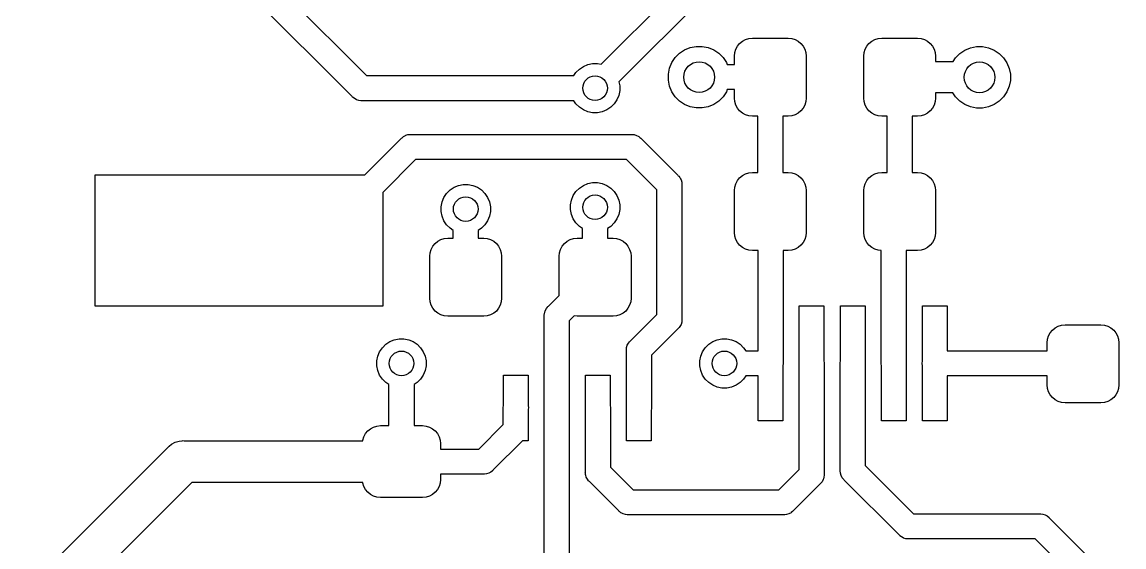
# Model space of a CAD drawing. Extents: x -66 to 211, y -177 to 13.
# Drawn here: x 16.44 to 29.85, y -66.47 to -60.08 of the extents above; entities that cross this region are included whole.
import ezdxf

# ---------------------------------------------------------------- set-up
doc = ezdxf.new("R2010")
doc.units = 0
doc.layers.add('BLACK', color=7, linetype='CONTINUOUS')

msp = doc.modelspace()

# ---------------------------------------------------------------- linework, layer by layer
at = {"layer": 'BLACK', "linetype": 'CONTINUOUS'}
for p, q in [((23.4891, -60.5904), (24.7129, -59.3665)), ((19.3814, -59.4783), (20.6319, -60.7289)), ((24.8891, -59.6214), (23.7046, -60.8059)), ((20.4558, -60.9837), (19.2052, -59.7332)), ((24.5718, -60.3861), (24.6442, -60.3716)), ((24.6442, -60.3716), (24.7181, -60.3716)), ((24.7181, -60.3716), (24.7906, -60.3861)), ((25.1264, -60.4067), (25.1466, -60.3689)), ((25.1466, -60.3689), (25.1738, -60.3357)), ((25.1738, -60.3357), (25.2069, -60.3085)), ((25.2069, -60.3085), (25.2448, -60.2883)), ((25.2448, -60.2883), (25.2858, -60.2758)), ((25.2858, -60.2758), (25.3285, -60.2716)), ((25.3285, -60.2716), (25.766, -60.2716)), ((25.766, -60.2716), (25.8086, -60.2758)), ((25.8086, -60.2758), (25.8497, -60.2883)), ((25.8497, -60.2883), (25.8875, -60.3085)), ((25.8875, -60.3085), (25.9206, -60.3357)), ((25.9206, -60.3357), (25.9479, -60.3689)), ((25.9479, -60.3689), (25.9681, -60.4067)), ((26.7014, -60.4067), (26.7216, -60.3689)), ((26.7216, -60.3689), (26.7488, -60.3357)), ((26.7488, -60.3357), (26.7819, -60.3085)), ((26.7819, -60.3085), (26.8198, -60.2883)), ((26.8198, -60.2883), (26.8608, -60.2758)), ((26.8608, -60.2758), (26.9035, -60.2716)), ((26.9035, -60.2716), (27.341, -60.2716)), ((27.341, -60.2716), (27.3836, -60.2758)), ((27.3836, -60.2758), (27.4247, -60.2883)), ((27.4247, -60.2883), (27.4625, -60.3085)), ((27.4625, -60.3085), (27.4956, -60.3357)), ((27.4956, -60.3357), (27.5229, -60.3689)), ((27.5229, -60.3689), (27.5431, -60.4067)), ((27.9856, -60.3886), (28.058, -60.3742)), ((28.058, -60.3742), (28.1319, -60.3742)), ((28.1319, -60.3742), (28.2043, -60.3886)), ((24.3489, -60.569), (24.3899, -60.5076)), ((24.3899, -60.5076), (24.4421, -60.4554)), ((24.4421, -60.4554), (24.5036, -60.4143)), ((24.5036, -60.4143), (24.5718, -60.3861)), ((24.7906, -60.3861), (24.8588, -60.4143)), ((24.8588, -60.4143), (24.9202, -60.4554)), ((24.9202, -60.4554), (24.9725, -60.5076)), ((24.9725, -60.5076), (25.0135, -60.569)), ((25.1097, -60.4904), (25.1139, -60.4477)), ((25.1097, -60.5942), (25.1097, -60.4904)), ((25.1139, -60.4477), (25.1264, -60.4067)), ((25.9681, -60.4067), (25.9805, -60.4477)), ((25.9805, -60.4477), (25.9847, -60.4904)), ((25.9847, -60.4904), (25.9847, -61.0029)), ((26.6847, -60.4904), (26.6889, -60.4477)), ((26.6847, -61.0029), (26.6847, -60.4904)), ((26.6889, -60.4477), (26.7014, -60.4067)), ((27.5431, -60.4067), (27.5555, -60.4477)), ((27.5555, -60.4477), (27.5597, -60.4904)), ((27.5597, -60.4904), (27.5597, -60.5561)), ((27.8037, -60.5101), (27.8559, -60.4579)), ((27.8559, -60.4579), (27.9173, -60.4169)), ((27.9173, -60.4169), (27.9856, -60.3886)), ((28.2043, -60.3886), (28.2726, -60.4169)), ((28.2726, -60.4169), (28.334, -60.4579)), ((28.334, -60.4579), (28.3862, -60.5101)), ((23.2225, -60.6482), (23.2716, -60.6154)), ((23.2716, -60.6154), (23.3262, -60.5928)), ((23.3262, -60.5928), (23.3842, -60.5813)), ((23.3842, -60.5813), (23.4433, -60.5813)), ((23.4433, -60.5813), (23.4891, -60.5904)), ((24.3062, -60.7097), (24.3206, -60.6373)), ((24.3206, -60.6373), (24.3489, -60.569)), ((25.0135, -60.569), (25.0239, -60.5942)), ((25.0239, -60.5942), (25.1097, -60.5942)), ((27.5597, -60.5561), (27.7729, -60.5561)), ((27.7729, -60.5561), (27.8037, -60.5101)), ((28.3862, -60.5101), (28.4273, -60.5716)), ((28.4273, -60.5716), (28.4555, -60.6398)), ((28.4555, -60.6398), (28.4699, -60.7122)), ((20.6319, -60.7289), (23.1547, -60.7289)), ((23.1547, -60.7289), (23.1807, -60.69)), ((23.1807, -60.69), (23.2225, -60.6482)), ((24.3062, -60.7836), (24.3062, -60.7097)), ((28.4699, -60.7122), (28.4699, -60.7861)), ((23.7137, -60.9108), (23.7022, -60.9688)), ((23.7046, -60.8059), (23.7137, -60.8517)), ((23.7137, -60.8517), (23.7137, -60.9108)), ((24.3206, -60.856), (24.3062, -60.7836)), ((24.3489, -60.9243), (24.3206, -60.856)), ((25.0239, -60.899), (25.0135, -60.9243)), ((25.1097, -60.899), (25.0239, -60.899)), ((25.1097, -61.0029), (25.1097, -60.899)), ((28.4555, -60.8586), (28.4273, -60.9268)), ((28.4699, -60.7861), (28.4555, -60.8586)), ((20.4605, -60.9895), (20.4558, -60.9837)), ((20.4663, -60.9943), (20.4605, -60.9895)), ((20.4837, -61.0086), (20.4663, -60.9943)), ((20.4663, -60.9943), (20.4663, -60.9943)), ((20.4918, -61.0129), (20.4837, -61.0086)), ((20.5102, -61.0227), (20.4918, -61.0129)), ((20.5389, -61.0315), (20.5102, -61.0227)), ((20.5613, -61.0337), (20.5389, -61.0315)), ((20.5688, -61.0344), (20.5613, -61.0337)), ((20.5613, -61.0337), (20.5613, -61.0337)), ((20.5763, -61.0337), (20.5688, -61.0344)), ((23.1547, -61.0337), (20.5763, -61.0337)), ((23.1807, -61.0725), (23.1547, -61.0337)), ((23.6796, -61.0234), (23.6467, -61.0725)), ((23.7022, -60.9688), (23.6796, -61.0234)), ((24.3899, -60.9857), (24.3489, -60.9243)), ((24.4421, -61.0379), (24.3899, -60.9857)), ((24.5036, -61.079), (24.4421, -61.0379)), ((24.9202, -61.0379), (24.8588, -61.079)), ((24.9725, -60.9857), (24.9202, -61.0379)), ((25.0135, -60.9243), (24.9725, -60.9857)), ((25.1139, -61.0456), (25.1097, -61.0029)), ((25.1264, -61.0866), (25.1139, -61.0456)), ((25.9805, -61.0456), (25.9681, -61.0866)), ((25.9847, -61.0029), (25.9805, -61.0456)), ((26.6889, -61.0456), (26.6847, -61.0029)), ((26.7014, -61.0866), (26.6889, -61.0456)), ((27.5555, -61.0456), (27.5431, -61.0866)), ((27.5597, -61.0029), (27.5555, -61.0456)), ((27.7695, -60.9371), (27.5597, -60.9371)), ((27.5597, -60.9371), (27.5597, -61.0029)), ((27.8037, -60.9882), (27.7695, -60.9371)), ((27.8559, -61.0405), (27.8037, -60.9882)), ((27.9173, -61.0815), (27.8559, -61.0405)), ((28.334, -61.0405), (28.2726, -61.0815)), ((28.3862, -60.9882), (28.334, -61.0405)), ((28.4273, -60.9268), (28.3862, -60.9882)), ((23.2225, -61.1143), (23.1807, -61.0725)), ((23.2716, -61.1471), (23.2225, -61.1143)), ((23.3262, -61.1697), (23.2716, -61.1471)), ((23.3842, -61.1813), (23.3262, -61.1697)), ((23.5012, -61.1697), (23.4433, -61.1813)), ((23.5558, -61.1471), (23.5012, -61.1697)), ((23.605, -61.1143), (23.5558, -61.1471)), ((23.6467, -61.0725), (23.605, -61.1143)), ((24.5718, -61.1072), (24.5036, -61.079)), ((24.6442, -61.1216), (24.5718, -61.1072)), ((24.7181, -61.1216), (24.6442, -61.1216)), ((24.7906, -61.1072), (24.7181, -61.1216)), ((24.8588, -61.079), (24.7906, -61.1072)), ((25.1466, -61.1244), (25.1264, -61.0866)), ((25.1738, -61.1576), (25.1466, -61.1244)), ((25.2069, -61.1848), (25.1738, -61.1576)), ((25.9206, -61.1576), (25.8875, -61.1848)), ((25.9479, -61.1244), (25.9206, -61.1576)), ((25.9681, -61.0866), (25.9479, -61.1244)), ((26.7216, -61.1244), (26.7014, -61.0866)), ((26.7488, -61.1576), (26.7216, -61.1244)), ((26.7819, -61.1848), (26.7488, -61.1576)), ((27.4956, -61.1576), (27.4625, -61.1848)), ((27.5229, -61.1244), (27.4956, -61.1576)), ((27.5431, -61.0866), (27.5229, -61.1244)), ((27.9856, -61.1098), (27.9173, -61.0815)), ((28.058, -61.1242), (27.9856, -61.1098)), ((28.1319, -61.1242), (28.058, -61.1242)), ((28.2043, -61.1098), (28.1319, -61.1242)), ((28.2726, -61.0815), (28.2043, -61.1098)), ((23.4433, -61.1813), (23.3842, -61.1813)), ((25.2448, -61.205), (25.2069, -61.1848)), ((25.2858, -61.2174), (25.2448, -61.205)), ((25.3285, -61.2216), (25.2858, -61.2174)), ((25.3948, -61.2216), (25.3285, -61.2216)), ((25.3948, -61.9099), (25.3948, -61.2216)), ((25.766, -61.2216), (25.6996, -61.2216)), ((25.6996, -61.2216), (25.6996, -61.9099)), ((25.8086, -61.2174), (25.766, -61.2216)), ((25.8497, -61.205), (25.8086, -61.2174)), ((25.8875, -61.1848), (25.8497, -61.205)), ((26.8198, -61.205), (26.7819, -61.1848)), ((26.8608, -61.2174), (26.8198, -61.205)), ((26.9035, -61.2216), (26.8608, -61.2174)), ((26.9698, -61.2216), (26.9035, -61.2216)), ((26.9698, -61.9099), (26.9698, -61.2216)), ((27.341, -61.2216), (27.2746, -61.2216)), ((27.2746, -61.2216), (27.2746, -61.9099)), ((27.3836, -61.2174), (27.341, -61.2216)), ((27.4247, -61.205), (27.3836, -61.2174)), ((27.4625, -61.1848), (27.4247, -61.205)), ((21.1091, -61.4555), (21.1359, -61.4473)), ((21.1359, -61.4473), (21.1583, -61.4451)), ((21.1583, -61.4451), (21.1658, -61.4444)), ((21.1583, -61.4451), (21.1583, -61.4451)), ((21.1658, -61.4444), (21.1733, -61.4451)), ((21.1733, -61.4451), (23.8533, -61.4451)), ((23.8533, -61.4451), (23.8608, -61.4444)), ((23.8608, -61.4444), (23.8682, -61.4451)), ((23.8682, -61.4451), (23.8682, -61.4451)), ((23.8682, -61.4451), (23.8906, -61.4473)), ((23.8906, -61.4473), (23.9194, -61.4561)), ((20.6098, -61.938), (21.0528, -61.4951)), ((21.0528, -61.4951), (21.0575, -61.4893)), ((21.0575, -61.4893), (21.0633, -61.4845)), ((21.0633, -61.4845), (21.0807, -61.4702)), ((21.0633, -61.4845), (21.0633, -61.4845)), ((21.0807, -61.4702), (21.1072, -61.4561)), ((21.1072, -61.4561), (21.1091, -61.4555)), ((23.9194, -61.4561), (23.9366, -61.4653)), ((23.9366, -61.4653), (23.9458, -61.4702)), ((23.9458, -61.4702), (23.9602, -61.482)), ((23.9602, -61.482), (23.969, -61.4893)), ((23.969, -61.4893), (23.9738, -61.4951)), ((23.9738, -61.4951), (24.4213, -61.9426)), ((21.2289, -61.7499), (20.8279, -62.151)), ((23.7976, -61.7499), (21.2289, -61.7499)), ((24.1664, -62.1187), (23.7976, -61.7499)), ((17.3279, -63.538), (17.3279, -61.938)), ((17.3279, -61.938), (20.6098, -61.938)), ((24.4213, -61.9426), (24.4271, -61.9473)), ((24.4271, -61.9473), (24.4319, -61.9531)), ((24.4319, -61.9531), (24.4319, -61.9531)), ((24.4319, -61.9531), (24.4462, -61.9705)), ((24.4462, -61.9705), (24.4553, -61.9876)), ((25.1466, -62.0072), (25.1738, -61.974)), ((25.1738, -61.974), (25.2069, -61.9468)), ((25.2069, -61.9468), (25.2448, -61.9266)), ((25.2448, -61.9266), (25.2858, -61.9141)), ((25.2858, -61.9141), (25.3285, -61.9099)), ((25.3285, -61.9099), (25.3948, -61.9099)), ((25.6996, -61.9099), (25.766, -61.9099)), ((25.766, -61.9099), (25.8086, -61.9141)), ((25.8086, -61.9141), (25.8497, -61.9266)), ((25.8497, -61.9266), (25.8875, -61.9468)), ((25.8875, -61.9468), (25.9206, -61.974)), ((25.9206, -61.974), (25.9479, -62.0072)), ((26.7216, -62.0072), (26.7488, -61.974)), ((26.7488, -61.974), (26.7819, -61.9468)), ((26.7819, -61.9468), (26.8198, -61.9266)), ((26.8198, -61.9266), (26.8608, -61.9141)), ((26.8608, -61.9141), (26.9035, -61.9099)), ((26.9035, -61.9099), (26.9698, -61.9099)), ((27.2746, -61.9099), (27.341, -61.9099)), ((27.341, -61.9099), (27.3836, -61.9141)), ((27.3836, -61.9141), (27.4247, -61.9266)), ((27.4247, -61.9266), (27.4625, -61.9468)), ((27.4625, -61.9468), (27.4956, -61.974)), ((27.4956, -61.974), (27.5229, -62.0072)), ((21.6477, -62.1214), (21.6968, -62.0886)), ((21.6968, -62.0886), (21.7514, -62.066)), ((21.7514, -62.066), (21.8094, -62.0545)), ((21.8094, -62.0545), (21.8685, -62.0545)), ((21.8685, -62.0545), (21.9264, -62.066)), ((21.9264, -62.066), (21.981, -62.0886)), ((21.981, -62.0886), (22.0302, -62.1214)), ((23.1807, -62.1404), (23.2225, -62.0986)), ((23.2225, -62.0986), (23.2716, -62.0657)), ((23.2716, -62.0657), (23.3262, -62.0431)), ((23.3262, -62.0431), (23.3842, -62.0316)), ((23.3842, -62.0316), (23.4433, -62.0316)), ((23.4433, -62.0316), (23.5012, -62.0431)), ((23.5012, -62.0431), (23.5558, -62.0657)), ((23.5558, -62.0657), (23.605, -62.0986)), ((23.605, -62.0986), (23.6467, -62.1404)), ((24.1664, -63.6381), (24.1664, -62.1187)), ((24.4553, -61.9876), (24.4603, -61.997)), ((24.4603, -61.997), (24.469, -62.0257)), ((24.469, -62.0257), (24.4712, -62.0481)), ((24.4712, -62.0481), (24.4712, -62.0481)), ((24.4712, -62.0481), (24.472, -62.0556)), ((24.472, -62.0556), (24.4712, -62.0631)), ((24.4712, -62.0631), (24.4712, -63.6937)), ((25.1097, -62.1287), (25.1139, -62.086)), ((25.1139, -62.086), (25.1264, -62.045)), ((25.1264, -62.045), (25.1466, -62.0072)), ((25.9479, -62.0072), (25.9681, -62.045)), ((25.9681, -62.045), (25.9805, -62.086)), ((25.9805, -62.086), (25.9847, -62.1287)), ((26.6847, -62.1287), (26.6889, -62.086)), ((26.6889, -62.086), (26.7014, -62.045)), ((26.7014, -62.045), (26.7216, -62.0072)), ((27.5229, -62.0072), (27.5431, -62.045)), ((27.5431, -62.045), (27.5555, -62.086)), ((27.5555, -62.086), (27.5597, -62.1287)), ((20.8279, -62.151), (20.8279, -63.538)), ((21.5504, -62.267), (21.5731, -62.2124)), ((21.5731, -62.2124), (21.6059, -62.1632)), ((21.6059, -62.1632), (21.6477, -62.1214)), ((22.0302, -62.1214), (22.0719, -62.1632)), ((22.0719, -62.1632), (22.1048, -62.2124)), ((22.1048, -62.2124), (22.1274, -62.267)), ((23.1137, -62.3021), (23.1252, -62.2441)), ((23.1252, -62.2441), (23.1479, -62.1895)), ((23.1479, -62.1895), (23.1807, -62.1404)), ((23.6467, -62.1404), (23.6796, -62.1895)), ((23.6796, -62.1895), (23.7022, -62.2441)), ((23.7022, -62.2441), (23.7137, -62.3021)), ((25.1097, -62.6412), (25.1097, -62.1287)), ((25.9847, -62.1287), (25.9847, -62.6412)), ((26.6847, -62.6412), (26.6847, -62.1287)), ((27.5597, -62.1287), (27.5597, -62.6412)), ((21.5389, -62.3249), (21.5504, -62.267)), ((21.5389, -62.384), (21.5389, -62.3249)), ((21.5504, -62.442), (21.5389, -62.384)), ((22.1274, -62.267), (22.1389, -62.3249)), ((22.1389, -62.384), (22.1274, -62.442)), ((22.1389, -62.3249), (22.1389, -62.384)), ((23.1137, -62.3611), (23.1137, -62.3021)), ((23.1252, -62.4191), (23.1137, -62.3611)), ((23.7137, -62.3611), (23.7022, -62.4191)), ((23.7137, -62.3021), (23.7137, -62.3611)), ((21.5731, -62.4966), (21.5504, -62.442)), ((21.6059, -62.5457), (21.5731, -62.4966)), ((22.1048, -62.4966), (22.0719, -62.5457)), ((22.1274, -62.442), (22.1048, -62.4966)), ((23.1479, -62.4737), (23.1252, -62.4191)), ((23.1807, -62.5228), (23.1479, -62.4737)), ((23.6796, -62.4737), (23.6467, -62.5228)), ((23.7022, -62.4191), (23.6796, -62.4737)), ((21.6477, -62.5875), (21.6059, -62.5457)), ((21.6864, -62.6134), (21.6477, -62.5875)), ((21.6864, -62.71), (21.6864, -62.6134)), ((22.0302, -62.5875), (21.9912, -62.6135)), ((21.9912, -62.6135), (21.9912, -62.71)), ((22.0719, -62.5457), (22.0302, -62.5875)), ((23.2225, -62.5646), (23.1807, -62.5228)), ((23.2614, -62.5906), (23.2225, -62.5646)), ((23.2614, -62.71), (23.2614, -62.5906)), ((23.605, -62.5646), (23.5662, -62.5905)), ((23.5662, -62.5905), (23.5662, -62.71)), ((23.6467, -62.5228), (23.605, -62.5646)), ((25.1139, -62.6839), (25.1097, -62.6412)), ((25.9847, -62.6412), (25.9805, -62.6839)), ((26.6889, -62.6839), (26.6847, -62.6412)), ((27.5597, -62.6412), (27.5555, -62.6839)), ((21.4382, -62.8073), (21.4654, -62.7741)), ((21.4654, -62.7741), (21.4985, -62.7469)), ((21.4985, -62.7469), (21.5364, -62.7267)), ((21.5364, -62.7267), (21.5774, -62.7142)), ((21.5774, -62.7142), (21.6201, -62.71)), ((21.6201, -62.71), (21.6864, -62.71)), ((21.9912, -62.71), (22.0576, -62.71)), ((22.0576, -62.71), (22.1002, -62.7142)), ((22.1002, -62.7142), (22.1413, -62.7267)), ((22.1413, -62.7267), (22.1791, -62.7469)), ((22.1791, -62.7469), (22.2122, -62.7741)), ((22.2122, -62.7741), (22.2395, -62.8073)), ((23.0132, -62.8073), (23.0404, -62.7741)), ((23.0404, -62.7741), (23.0735, -62.7469)), ((23.0735, -62.7469), (23.1114, -62.7267)), ((23.1114, -62.7267), (23.1524, -62.7142)), ((23.1524, -62.7142), (23.1951, -62.71)), ((23.1951, -62.71), (23.2614, -62.71)), ((23.5662, -62.71), (23.6326, -62.71)), ((23.6326, -62.71), (23.6752, -62.7142)), ((23.6752, -62.7142), (23.7163, -62.7267)), ((23.7163, -62.7267), (23.7541, -62.7469)), ((23.7541, -62.7469), (23.7873, -62.7741)), ((23.7873, -62.7741), (23.8145, -62.8073)), ((25.1264, -62.7249), (25.1139, -62.6839)), ((25.1466, -62.7627), (25.1264, -62.7249)), ((25.1738, -62.7959), (25.1466, -62.7627)), ((25.9479, -62.7627), (25.9206, -62.7959)), ((25.9681, -62.7249), (25.9479, -62.7627)), ((25.9805, -62.6839), (25.9681, -62.7249)), ((26.7014, -62.7249), (26.6889, -62.6839)), ((26.7216, -62.7627), (26.7014, -62.7249)), ((26.7488, -62.7959), (26.7216, -62.7627)), ((27.5229, -62.7627), (27.4956, -62.7959)), ((27.5431, -62.7249), (27.5229, -62.7627)), ((27.5555, -62.6839), (27.5431, -62.7249)), ((21.4013, -62.9288), (21.4055, -62.8861)), ((21.4055, -62.8861), (21.418, -62.8451)), ((21.418, -62.8451), (21.4382, -62.8073)), ((22.2395, -62.8073), (22.2597, -62.8451)), ((22.2597, -62.8451), (22.2721, -62.8861)), ((22.2721, -62.8861), (22.2763, -62.9288)), ((22.9763, -62.9288), (22.9805, -62.8861)), ((22.9805, -62.8861), (22.993, -62.8451)), ((22.993, -62.8451), (23.0132, -62.8073)), ((23.8145, -62.8073), (23.8347, -62.8451)), ((23.8347, -62.8451), (23.8471, -62.8861)), ((23.8471, -62.8861), (23.8513, -62.9288)), ((25.2069, -62.8231), (25.1738, -62.7959)), ((25.2448, -62.8433), (25.2069, -62.8231)), ((25.2858, -62.8557), (25.2448, -62.8433)), ((25.3285, -62.8599), (25.2858, -62.8557)), ((25.3982, -62.8599), (25.3285, -62.8599)), ((25.3982, -64.0813), (25.3982, -62.8599)), ((25.766, -62.8599), (25.703, -62.8599)), ((25.703, -62.8599), (25.703, -64.2262)), ((25.8086, -62.8557), (25.766, -62.8599)), ((25.8497, -62.8433), (25.8086, -62.8557)), ((25.8875, -62.8231), (25.8497, -62.8433)), ((25.9206, -62.7959), (25.8875, -62.8231)), ((26.7819, -62.8231), (26.7488, -62.7959)), ((26.8198, -62.8433), (26.7819, -62.8231)), ((26.8608, -62.8557), (26.8198, -62.8433)), ((26.8982, -62.8594), (26.8608, -62.8557)), ((26.8982, -64.2412), (26.8982, -62.8594)), ((27.341, -62.8599), (27.203, -62.8599)), ((27.203, -62.8599), (27.203, -64.2412)), ((27.3836, -62.8557), (27.341, -62.8599)), ((27.4247, -62.8433), (27.3836, -62.8557)), ((27.4625, -62.8231), (27.4247, -62.8433)), ((27.4956, -62.7959), (27.4625, -62.8231)), ((21.4013, -63.4413), (21.4013, -62.9288)), ((22.2763, -62.9288), (22.2763, -63.4413)), ((22.9763, -63.407), (22.9763, -62.9288)), ((23.8513, -62.9288), (23.8513, -63.4413)), ((21.4055, -63.484), (21.4013, -63.4413)), ((22.2763, -63.4413), (22.2721, -63.484)), ((22.8453, -63.538), (22.9763, -63.407)), ((23.8513, -63.4413), (23.8471, -63.484)), ((20.8279, -63.538), (17.3279, -63.538)), ((21.418, -63.525), (21.4055, -63.484)), ((21.4382, -63.5628), (21.418, -63.525)), ((21.4654, -63.596), (21.4382, -63.5628)), ((22.2395, -63.5628), (22.2122, -63.596)), ((22.2597, -63.525), (22.2395, -63.5628)), ((22.2721, -63.484), (22.2597, -63.525)), ((22.8003, -63.6124), (22.8063, -63.5924)), ((22.8063, -63.5924), (22.8205, -63.566)), ((22.8205, -63.566), (22.8348, -63.5486)), ((22.8348, -63.5486), (22.8395, -63.5428)), ((22.8348, -63.5486), (22.8348, -63.5486)), ((22.8395, -63.5428), (22.8453, -63.538)), ((23.8145, -63.5628), (23.7873, -63.596)), ((23.8347, -63.525), (23.8145, -63.5628)), ((23.8471, -63.484), (23.8347, -63.525)), ((25.9006, -64.2032), (25.9006, -63.5337)), ((25.9006, -63.5337), (26.2006, -63.5337)), ((26.2006, -63.5337), (26.2006, -64.2032)), ((26.4006, -64.2032), (26.4006, -63.5337)), ((26.4006, -63.5337), (26.7006, -63.5337)), ((26.7006, -63.5337), (26.7006, -64.2032)), ((27.4006, -64.2032), (27.4006, -63.5337)), ((27.4006, -63.5337), (27.7006, -63.5337)), ((27.7006, -63.5337), (27.7006, -64.0813)), ((21.4985, -63.6232), (21.4654, -63.596)), ((21.5364, -63.6434), (21.4985, -63.6232)), ((21.5774, -63.6558), (21.5364, -63.6434)), ((21.6201, -63.66), (21.5774, -63.6558)), ((22.0576, -63.66), (21.6201, -63.66)), ((22.1002, -63.6558), (22.0576, -63.66)), ((22.1413, -63.6434), (22.1002, -63.6558)), ((22.1791, -63.6232), (22.1413, -63.6434)), ((22.2122, -63.596), (22.1791, -63.6232)), ((22.7947, -63.651), (22.7976, -63.6212)), ((22.7954, -63.6585), (22.7947, -63.651)), ((22.7954, -64.7695), (22.7954, -63.6585)), ((22.7976, -63.6212), (22.7978, -63.6207)), ((22.7978, -63.6207), (22.8003, -63.6124)), ((23.158, -63.6564), (23.1002, -63.7142)), ((23.1002, -63.7142), (23.1002, -66.5716)), ((23.1951, -63.66), (23.158, -63.6564)), ((23.6326, -63.66), (23.1951, -63.66)), ((23.6752, -63.6558), (23.6326, -63.66)), ((23.7163, -63.6434), (23.6752, -63.6558)), ((23.7541, -63.6232), (23.7163, -63.6434)), ((23.7873, -63.596), (23.7541, -63.6232)), ((23.8453, -63.9592), (24.1664, -63.6381)), ((24.4712, -63.7087), (24.469, -63.7311)), ((24.4712, -63.6937), (24.472, -63.7012)), ((24.472, -63.7012), (24.4712, -63.7087)), ((24.4712, -63.7087), (24.4712, -63.7087)), ((24.4213, -63.8143), (24.1002, -64.1353)), ((24.4271, -63.8095), (24.4213, -63.8143)), ((24.4358, -63.7989), (24.4271, -63.8095)), ((24.4462, -63.7863), (24.4358, -63.7989)), ((24.4603, -63.7598), (24.4462, -63.7863)), ((24.469, -63.7311), (24.4603, -63.7598)), ((24.4603, -63.7598), (24.4603, -63.7598)), ((28.9338, -63.8992), (28.954, -63.8614)), ((28.954, -63.8614), (28.9812, -63.8282)), ((28.9812, -63.8282), (29.0144, -63.801)), ((29.0144, -63.801), (29.0522, -63.7808)), ((29.0522, -63.7808), (29.0933, -63.7683)), ((29.0933, -63.7683), (29.1359, -63.7641)), ((29.1359, -63.7641), (29.5734, -63.7641)), ((29.5734, -63.7641), (29.6161, -63.7683)), ((29.6161, -63.7683), (29.6571, -63.7808)), ((29.6571, -63.7808), (29.695, -63.801)), ((29.695, -63.801), (29.7281, -63.8282)), ((29.7281, -63.8282), (29.7553, -63.8614)), ((29.7553, -63.8614), (29.7755, -63.8992)), ((20.8654, -64.001), (20.9145, -63.9682)), ((20.9145, -63.9682), (20.9691, -63.9456)), ((20.9691, -63.9456), (21.0271, -63.9341)), ((21.0271, -63.9341), (21.0861, -63.9341)), ((21.0861, -63.9341), (21.1441, -63.9456)), ((21.1441, -63.9456), (21.1987, -63.9682)), ((21.1987, -63.9682), (21.2478, -64.001)), ((23.8063, -64.0136), (23.8204, -63.9873)), ((23.8204, -63.9873), (23.8205, -63.9871)), ((23.8205, -63.9871), (23.8348, -63.9697)), ((23.8348, -63.9697), (23.8395, -63.9639)), ((23.8348, -63.9697), (23.8348, -63.9697)), ((23.8395, -63.9639), (23.8453, -63.9592)), ((24.7973, -64.001), (24.8464, -63.9682)), ((24.8464, -63.9682), (24.901, -63.9456)), ((24.901, -63.9456), (24.959, -63.9341)), ((24.959, -63.9341), (25.0181, -63.9341)), ((25.0181, -63.9341), (25.076, -63.9456)), ((25.076, -63.9456), (25.1306, -63.9682)), ((25.1306, -63.9682), (25.1798, -64.001)), ((28.9172, -63.9829), (28.9214, -63.9402)), ((28.9172, -64.0813), (28.9172, -63.9829)), ((28.9214, -63.9402), (28.9338, -63.8992)), ((29.7755, -63.8992), (29.788, -63.9402)), ((29.788, -63.9402), (29.7922, -63.9829)), ((29.7922, -63.9829), (29.7922, -64.4954)), ((20.7681, -64.1466), (20.7907, -64.092)), ((20.7907, -64.092), (20.8236, -64.0428)), ((20.8236, -64.0428), (20.8654, -64.001)), ((21.2478, -64.001), (21.2896, -64.0428)), ((21.2896, -64.0428), (21.3225, -64.092)), ((21.3225, -64.092), (21.3451, -64.1466)), ((23.7947, -64.0722), (23.7954, -64.0647)), ((23.7954, -64.0797), (23.7947, -64.0722)), ((23.7954, -64.0647), (23.7976, -64.0423)), ((23.7954, -64.0647), (23.7954, -64.0647)), ((23.7954, -64.7845), (23.7954, -64.0797)), ((23.7976, -64.0423), (23.8063, -64.0136)), ((24.7, -64.1466), (24.7227, -64.092)), ((24.7227, -64.092), (24.7555, -64.0428)), ((24.7555, -64.0428), (24.7973, -64.001)), ((25.1798, -64.001), (25.2215, -64.0428)), ((25.2215, -64.0428), (25.2473, -64.0813)), ((25.2473, -64.0813), (25.3982, -64.0813)), ((27.7006, -64.0813), (28.9172, -64.0813)), ((20.7566, -64.2045), (20.7681, -64.1466)), ((20.7566, -64.2636), (20.7566, -64.2045)), ((20.7681, -64.3216), (20.7566, -64.2636)), ((21.3451, -64.1466), (21.3566, -64.2045)), ((21.3566, -64.2636), (21.3451, -64.3216)), ((21.3566, -64.2045), (21.3566, -64.2636)), ((24.1002, -64.1353), (24.1002, -64.7845)), ((24.6885, -64.2045), (24.7, -64.1466)), ((24.6885, -64.2636), (24.6885, -64.2045)), ((24.7, -64.3216), (24.6885, -64.2636)), ((25.7008, -64.2636), (25.7006, -64.2642)), ((25.7006, -64.2642), (25.7006, -64.9337)), ((25.7038, -64.2337), (25.7008, -64.2636)), ((25.703, -64.2262), (25.7038, -64.2337)), ((25.8982, -64.2262), (25.9004, -64.2038)), ((25.8982, -65.5269), (25.8982, -64.2262)), ((25.9004, -64.2038), (25.9006, -64.2032)), ((26.2006, -64.2032), (26.2008, -64.2038)), ((26.2008, -64.2038), (26.203, -64.2262)), ((26.203, -64.2262), (26.203, -65.5826)), ((26.3982, -64.2262), (26.4004, -64.2038)), ((26.3982, -65.5347), (26.3982, -64.2262)), ((26.4004, -64.2038), (26.4006, -64.2032)), ((26.7006, -64.2032), (26.7008, -64.2038)), ((26.7008, -64.2038), (26.703, -64.2262)), ((26.703, -64.2262), (26.703, -65.479)), ((26.9004, -64.2636), (26.8982, -64.2412)), ((26.9006, -64.2642), (26.9004, -64.2636)), ((26.9006, -64.9337), (26.9006, -64.2642)), ((27.2008, -64.2636), (27.2006, -64.2642)), ((27.2006, -64.2642), (27.2006, -64.9337)), ((27.203, -64.2412), (27.2008, -64.2636)), ((27.3975, -64.2337), (27.4004, -64.2038)), ((27.4004, -64.2636), (27.3975, -64.2337)), ((27.4004, -64.2038), (27.4006, -64.2032)), ((27.4006, -64.2642), (27.4004, -64.2636)), ((27.4006, -64.9337), (27.4006, -64.2642)), ((20.7907, -64.3762), (20.7681, -64.3216)), ((20.8236, -64.4253), (20.7907, -64.3762)), ((21.3225, -64.3762), (21.2896, -64.4253)), ((21.3451, -64.3216), (21.3225, -64.3762)), ((22.2978, -64.7465), (22.2978, -64.377)), ((22.2978, -64.377), (22.5978, -64.377)), ((22.5978, -64.377), (22.5978, -64.7435)), ((23.2978, -64.7465), (23.2978, -64.377)), ((23.2978, -64.377), (23.5978, -64.377)), ((23.5978, -64.377), (23.5978, -64.7465)), ((24.7227, -64.3762), (24.7, -64.3216)), ((24.7555, -64.4253), (24.7227, -64.3762)), ((25.2477, -64.3861), (25.2215, -64.4253)), ((25.4006, -64.3861), (25.2477, -64.3861)), ((25.4006, -64.9337), (25.4006, -64.3861)), ((28.9172, -64.3861), (27.7006, -64.3861)), ((27.7006, -64.3861), (27.7006, -64.9337)), ((28.9172, -64.4954), (28.9172, -64.3861)), ((20.8654, -64.4671), (20.8236, -64.4253)), ((20.9042, -64.493), (20.8654, -64.4671)), ((20.9042, -64.9928), (20.9042, -64.493)), ((21.2478, -64.4671), (21.209, -64.493)), ((21.209, -64.493), (21.209, -64.9928)), ((21.2896, -64.4253), (21.2478, -64.4671)), ((24.7973, -64.4671), (24.7555, -64.4253)), ((24.8464, -64.4999), (24.7973, -64.4671)), ((24.901, -64.5225), (24.8464, -64.4999)), ((24.959, -64.5341), (24.901, -64.5225)), ((25.0181, -64.5341), (24.959, -64.5341)), ((25.076, -64.5225), (25.0181, -64.5341)), ((25.1306, -64.4999), (25.076, -64.5225)), ((25.1798, -64.4671), (25.1306, -64.4999)), ((25.2215, -64.4253), (25.1798, -64.4671)), ((28.9214, -64.5381), (28.9172, -64.4954)), ((29.7922, -64.4954), (29.788, -64.5381)), ((28.9338, -64.5791), (28.9214, -64.5381)), ((28.954, -64.6169), (28.9338, -64.5791)), ((28.9812, -64.6501), (28.954, -64.6169)), ((29.0144, -64.6773), (28.9812, -64.6501)), ((29.7281, -64.6501), (29.695, -64.6773)), ((29.7553, -64.6169), (29.7281, -64.6501)), ((29.7755, -64.5791), (29.7553, -64.6169)), ((29.788, -64.5381), (29.7755, -64.5791)), ((22.2947, -64.777), (22.2954, -64.7695)), ((22.2954, -64.7845), (22.2947, -64.777)), ((22.2954, -64.7695), (22.2976, -64.7471)), ((22.2954, -64.7695), (22.2954, -64.7695)), ((22.2954, -64.9794), (22.2954, -64.7845)), ((22.2976, -64.7471), (22.2978, -64.7465)), ((22.5978, -64.7435), (22.5987, -64.7464)), ((22.5987, -64.7464), (22.6017, -64.7763)), ((22.6017, -64.7763), (22.6002, -64.7909)), ((22.6002, -64.7909), (22.6002, -65.035)), ((22.7954, -66.6273), (22.7954, -64.7695)), ((22.7954, -64.7695), (22.7954, -64.7695)), ((23.2954, -64.7695), (23.2976, -64.7471)), ((23.2954, -65.5535), (23.2954, -64.7695)), ((23.2976, -64.7471), (23.2978, -64.7465)), ((23.5978, -64.7465), (23.598, -64.7471)), ((23.598, -64.7471), (23.6002, -64.7695)), ((23.6002, -64.7695), (23.6002, -65.4979)), ((23.7976, -64.8069), (23.7954, -64.7845)), ((24.1002, -64.7845), (24.098, -64.8069)), ((29.0522, -64.6975), (29.0144, -64.6773)), ((29.0933, -64.7099), (29.0522, -64.6975)), ((29.1359, -64.7141), (29.0933, -64.7099)), ((29.5734, -64.7141), (29.1359, -64.7141)), ((29.6161, -64.7099), (29.5734, -64.7141)), ((29.6571, -64.6975), (29.6161, -64.7099)), ((29.695, -64.6773), (29.6571, -64.6975)), ((23.7978, -64.8075), (23.7976, -64.8069)), ((23.7978, -65.177), (23.7978, -64.8075)), ((24.098, -64.8069), (24.0978, -64.8075)), ((24.0978, -64.8075), (24.0978, -65.177)), ((25.7006, -64.9337), (25.4006, -64.9337)), ((27.2006, -64.9337), (26.9006, -64.9337)), ((27.7006, -64.9337), (27.4006, -64.9337)), ((20.6185, -65.09), (20.6457, -65.0569)), ((20.6457, -65.0569), (20.6788, -65.0297)), ((20.6788, -65.0297), (20.7166, -65.0095)), ((20.7166, -65.0095), (20.7577, -64.997)), ((20.7577, -64.997), (20.8003, -64.9928)), ((20.8003, -64.9928), (20.9042, -64.9928)), ((21.209, -64.9928), (21.3128, -64.9928)), ((21.3128, -64.9928), (21.3555, -64.997)), ((21.3555, -64.997), (21.3966, -65.0095)), ((21.3966, -65.0095), (21.4344, -65.0297)), ((21.4344, -65.0297), (21.4675, -65.0569)), ((21.4675, -65.0569), (21.4947, -65.09)), ((21.9969, -65.2779), (22.2954, -64.9794)), ((22.6002, -65.05), (22.598, -65.0724)), ((22.6002, -65.035), (22.601, -65.0425)), ((22.601, -65.0425), (22.6002, -65.05)), ((22.6002, -65.05), (22.6002, -65.05)), ((18.2581, -65.2181), (18.3022, -65.1945)), ((18.3022, -65.1945), (18.3501, -65.18)), ((18.3501, -65.18), (18.3874, -65.1763)), ((18.3874, -65.1763), (18.3999, -65.1751)), ((18.3874, -65.1763), (18.3874, -65.1763)), ((18.3999, -65.1751), (18.4123, -65.1763)), ((18.4123, -65.1763), (20.5851, -65.1763)), ((20.5851, -65.1763), (20.5858, -65.1689)), ((20.5858, -65.1689), (20.5983, -65.1278)), ((20.5983, -65.1278), (20.6185, -65.09)), ((21.4947, -65.09), (21.5149, -65.1278)), ((21.5149, -65.1278), (21.5274, -65.1689)), ((21.5274, -65.1689), (21.5316, -65.2116)), ((22.5288, -65.177), (22.1731, -65.5328)), ((22.5978, -65.177), (22.5288, -65.177)), ((22.598, -65.0724), (22.5978, -65.073)), ((22.5978, -65.073), (22.5978, -65.177)), ((24.0978, -65.177), (23.7978, -65.177)), ((16.3011, -67.1698), (18.2114, -65.2595)), ((18.2114, -65.2595), (18.2194, -65.2498)), ((18.2194, -65.2498), (18.2291, -65.2419)), ((18.2291, -65.2419), (18.2581, -65.2181)), ((18.2291, -65.2419), (18.2291, -65.2419)), ((21.5316, -65.2116), (21.5316, -65.2779)), ((21.5316, -65.2779), (21.9969, -65.2779)), ((22.0525, -65.5827), (21.5316, -65.5827)), ((21.5316, -65.5827), (21.5316, -65.6491)), ((22.06, -65.5834), (22.0525, -65.5827)), ((22.0675, -65.5827), (22.06, -65.5834)), ((22.0899, -65.5805), (22.0675, -65.5827)), ((22.0675, -65.5827), (22.0675, -65.5827)), ((22.1186, -65.5718), (22.0899, -65.5805)), ((22.1451, -65.5576), (22.1186, -65.5718)), ((22.1593, -65.546), (22.1451, -65.5576)), ((22.1625, -65.5434), (22.1593, -65.546)), ((22.1683, -65.5386), (22.1625, -65.5434)), ((22.1625, -65.5434), (22.1625, -65.5434)), ((22.1731, -65.5328), (22.1683, -65.5386)), ((23.2947, -65.561), (23.2954, -65.5535)), ((23.2954, -65.5685), (23.2947, -65.561)), ((23.2976, -65.5909), (23.2954, -65.5685)), ((23.2996, -65.5975), (23.2976, -65.5909)), ((23.3063, -65.6196), (23.2996, -65.5975)), ((23.6002, -65.4979), (23.8756, -65.7733)), ((25.6518, -65.7733), (25.8982, -65.5269)), ((26.203, -65.5975), (26.2008, -65.6199)), ((26.203, -65.5826), (26.2038, -65.59)), ((26.2038, -65.59), (26.203, -65.5975)), ((26.203, -65.5975), (26.203, -65.5975)), ((26.3975, -65.5422), (26.3982, -65.5347)), ((26.4004, -65.572), (26.3975, -65.5422)), ((26.4091, -65.6008), (26.4004, -65.572)), ((26.4233, -65.6272), (26.4091, -65.6008)), ((26.703, -65.479), (27.2919, -66.0679)), ((18.5051, -65.6843), (16.7259, -67.4635)), ((20.5851, -65.6843), (18.5051, -65.6843)), ((20.5858, -65.6917), (20.5851, -65.6843)), ((20.5983, -65.7328), (20.5858, -65.6917)), ((20.6185, -65.7706), (20.5983, -65.7328)), ((21.5149, -65.7328), (21.4947, -65.7706)), ((21.5274, -65.6917), (21.5149, -65.7328)), ((21.5316, -65.6491), (21.5274, -65.6917)), ((23.3205, -65.6461), (23.3063, -65.6196)), ((23.3348, -65.6635), (23.3205, -65.6461)), ((23.3395, -65.6693), (23.3348, -65.6635)), ((23.3348, -65.6635), (23.3348, -65.6635)), ((23.3453, -65.6741), (23.3395, -65.6693)), ((23.6994, -66.0282), (23.3453, -65.6741)), ((26.1531, -65.7031), (25.828, -66.0282)), ((26.1589, -65.6983), (26.1531, -65.7031)), ((26.1637, -65.6925), (26.1589, -65.6983)), ((26.1779, -65.6751), (26.1637, -65.6925)), ((26.1637, -65.6925), (26.1637, -65.6925)), ((26.1921, -65.6486), (26.1779, -65.6751)), ((26.1947, -65.6401), (26.1921, -65.6486)), ((26.2008, -65.6199), (26.1947, -65.6401)), ((26.4376, -65.6446), (26.4233, -65.6272)), ((26.4423, -65.6504), (26.4376, -65.6446)), ((26.4376, -65.6446), (26.4376, -65.6446)), ((26.4481, -65.6552), (26.4423, -65.6504)), ((27.1157, -66.3228), (26.4481, -65.6552)), ((20.6457, -65.8037), (20.6185, -65.7706)), ((20.6788, -65.8309), (20.6457, -65.8037)), ((20.7166, -65.8511), (20.6788, -65.8309)), ((20.7577, -65.8636), (20.7166, -65.8511)), ((20.8003, -65.8678), (20.7577, -65.8636)), ((21.3128, -65.8678), (20.8003, -65.8678)), ((21.3555, -65.8636), (21.3128, -65.8678)), ((21.3966, -65.8511), (21.3555, -65.8636)), ((21.4344, -65.8309), (21.3966, -65.8511)), ((21.4675, -65.8037), (21.4344, -65.8309)), ((21.4947, -65.7706), (21.4675, -65.8037)), ((23.8756, -65.7733), (25.6518, -65.7733)), ((23.7042, -66.034), (23.6994, -66.0282)), ((23.71, -66.0388), (23.7042, -66.034)), ((23.7274, -66.053), (23.71, -66.0388)), ((23.71, -66.0388), (23.71, -66.0388)), ((23.7409, -66.0602), (23.7274, -66.053)), ((23.7539, -66.0672), (23.7409, -66.0602)), ((23.7826, -66.0759), (23.7539, -66.0672)), ((23.805, -66.0781), (23.7826, -66.0759)), ((23.8125, -66.0788), (23.805, -66.0781)), ((23.805, -66.0781), (23.805, -66.0781)), ((23.82, -66.0781), (23.8125, -66.0788)), ((25.7075, -66.0781), (23.82, -66.0781)), ((25.715, -66.0788), (25.7075, -66.0781)), ((25.7224, -66.0781), (25.715, -66.0788)), ((25.7448, -66.0759), (25.7224, -66.0781)), ((25.7224, -66.0781), (25.7224, -66.0781)), ((25.7736, -66.0672), (25.7448, -66.0759)), ((25.8, -66.053), (25.7736, -66.0672)), ((25.8008, -66.0524), (25.8, -66.053)), ((25.8174, -66.0388), (25.8008, -66.0524)), ((25.8232, -66.034), (25.8174, -66.0388)), ((25.8174, -66.0388), (25.8174, -66.0388)), ((25.828, -66.0282), (25.8232, -66.034)), ((27.2919, -66.0679), (28.8266, -66.0679)), ((28.8266, -66.0679), (28.8341, -66.0672)), ((28.8341, -66.0672), (28.8416, -66.0679)), ((28.8416, -66.0679), (28.8416, -66.0679)), ((28.8416, -66.0679), (28.864, -66.0701)), ((28.864, -66.0701), (28.8927, -66.0789)), ((28.8927, -66.0789), (28.9192, -66.093)), ((28.9192, -66.093), (28.9424, -66.1121)), ((28.9424, -66.1121), (28.9471, -66.1179)), ((28.9471, -66.1179), (30.2421, -67.4128)), ((27.1205, -66.3286), (27.1157, -66.3228)), ((27.1263, -66.3334), (27.1205, -66.3286)), ((27.1437, -66.3477), (27.1263, -66.3334)), ((27.1263, -66.3334), (27.1263, -66.3334)), ((27.1509, -66.3515), (27.1437, -66.3477)), ((27.1702, -66.3618), (27.1509, -66.3515)), ((27.1989, -66.3705), (27.1702, -66.3618)), ((27.2213, -66.3727), (27.1989, -66.3705)), ((27.2288, -66.3735), (27.2213, -66.3727)), ((27.2213, -66.3727), (27.2213, -66.3727)), ((27.2363, -66.3727), (27.2288, -66.3735)), ((28.771, -66.3727), (27.2363, -66.3727)), ((29.9872, -67.589), (28.771, -66.3727))]:
    msp.add_line(p, q, dxfattribs=at)
at = {"layer": 'BLACK'}
for centre, radius in [((24.6812, -60.7466), 0.1875), ((28.0949, -60.7492), 0.1875), ((23.4137, -60.8813), 0.15), ((21.8389, -62.3545), 0.15), ((23.4137, -62.3316), 0.15), ((21.0566, -64.2341), 0.15), ((24.9885, -64.2341), 0.15)]:
    msp.add_circle(centre, radius, dxfattribs=at)

doc.saveas('drawing.dxf')
